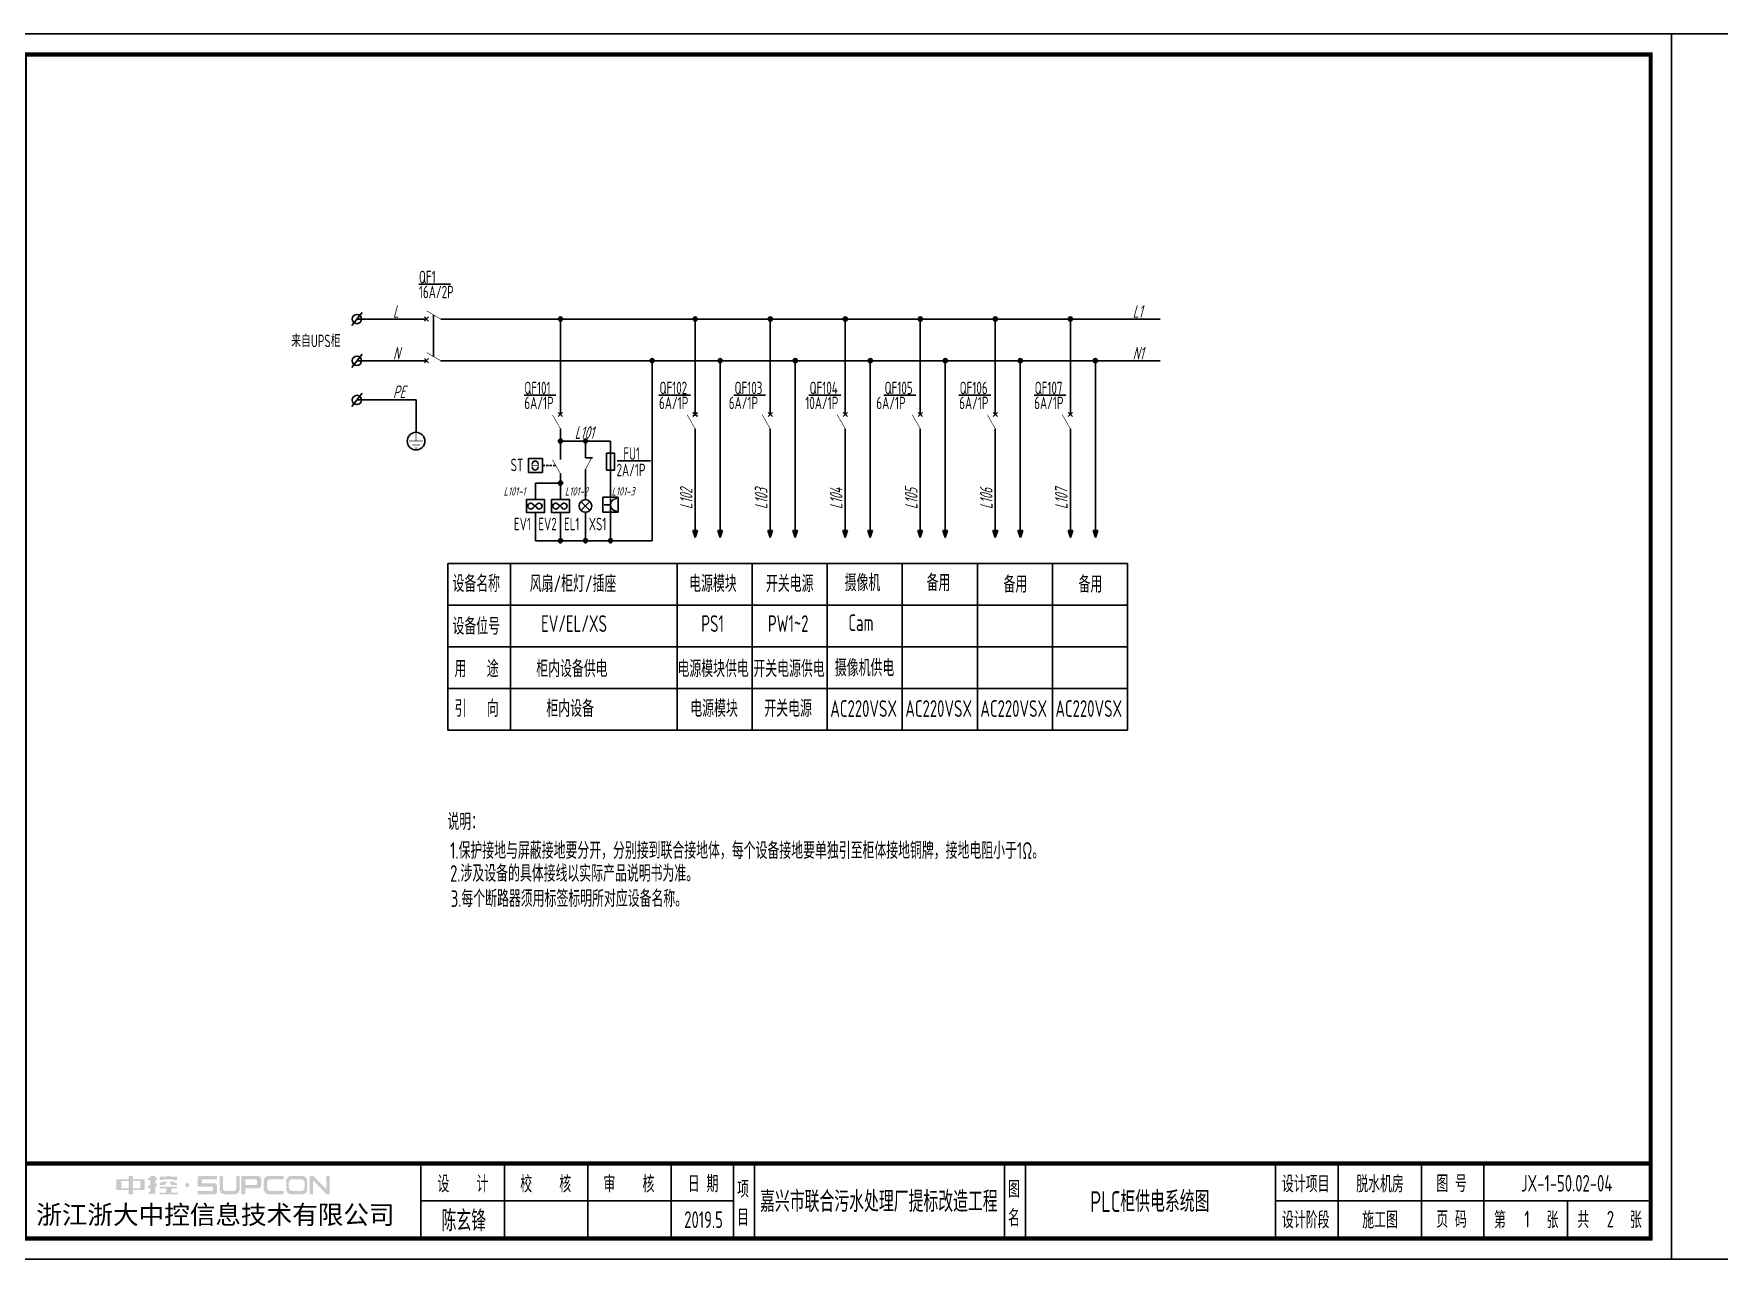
# Model space of a CAD drawing. Header units: millimetres. Extents: x 30557 to 235556, y -116603 to -73383.
# Drawn here: x 94522 to 98566, y -76323 to -73383 of the extents above; entities that cross this region are included whole.
import ezdxf
from ezdxf.enums import TextEntityAlignment as Align

# ---------------------------------------------------------------- set-up
doc = ezdxf.new("R2010")
doc.units = ezdxf.units.MM
for name, color, linetype in [('1', 3, 'Continuous'), ('ABDE_DENG', 4, 'Continuous'), ('AXIS', 4, 'Continuous'), ('HZ', 7, 'Continuous'), ('文字', 5, 'Continuous')]:
    doc.layers.add(name, color=color, linetype=linetype)
doc.layers.add('_Drawing', color=7, linetype='Continuous', lineweight=25)
doc.styles.add('supcon', font='sceie.shx', dxfattribs={"width": 0.75, "height": 40, "bigfont": 'sceic.shx'})
doc.styles.add('SYS', font='romans.shx', dxfattribs={"width": 0.7})
doc.styles.add('Title', font='', dxfattribs={"height": 45})
doc.styles.add('宋体', font='')
doc.styles.get('Title').set_extended_font_data('SimHei')
doc.styles.get('宋体').set_extended_font_data('SimSun')

# ---------------------------------------------------------------- blocks, each defined once
blk = doc.blocks.new('中控·SUPCON')
at = {"linetype": 'Continuous'}
h = blk.add_hatch(color=2, dxfattribs=at)
h.dxf.hatch_style = 1
h.paths.add_polyline_path([(34, 33), (20, 33), (20, 37), (15, 37), (15, 36), (15, 33), (0, 33), (0, 20), (13, 20), (15, 20), (15, 15), (20, 15), (20, 20), (22, 20), (34, 20)])
h.paths.add_polyline_path([(20, 30), (20, 31), (29, 31), (29, 22), (20, 22)], flags=16)
h.paths.add_polyline_path([(15, 30), (15, 22), (6, 22), (6, 31), (15, 31)], flags=16)
h.paths.add_polyline_path([(47, 32), (49, 32), (49, 35), (47, 35), (47, 37), (41, 37), (41, 35), (38, 35), (38, 32), (41, 32), (41, 25.8), (38, 25), (38, 22), (41, 22.8), (41, 18.3), (39, 17), (39, 15), (47, 16), (47, 24.5), (49, 25), (49, 28), (47, 27.5)])
h.paths.add_polyline_path([(61, 30), (55, 30), (52, 28), (52, 26), (58, 26)])
h.paths.add_polyline_path([(73, 28), (71, 28), (70, 30), (64, 30), (66, 26), (73, 26)])
h.paths.add_polyline_path([(73, 36), (64.6, 36), (64.6, 37), (60.4, 37), (60.4, 36), (52, 36), (52, 32), (56.8, 32), (56.8, 33.1), (68.2, 33.1), (68.2, 32), (73, 32)])
h.paths.add_polyline_path([(66, 22), (73, 22), (73, 24), (52, 24), (52, 22), (60, 22), (60, 17), (52, 17), (52, 15), (74, 15), (74, 17), (66, 17)])
h.paths.add_polyline_path([(82.7, 26.1, 1), (87.6, 26.1, 1)])
h.paths.add_polyline_path([(118, 28), (103.5, 28, -0.414214), (102.5, 29), (102.5, 32, -0.414214), (103.5, 33), (121, 33), (121, 37), (100.5, 37, 0.414214), (97.5, 34), (97.5, 27, 0.414214), (100.5, 24), (115, 24, -0.414214), (116, 23), (116, 20, -0.414214), (115, 19), (97.5, 19), (97.5, 15), (118, 15, 0.414214), (121, 18), (121, 25, 0.414214)])
h.paths.add_polyline_path([(128, 37), (124, 37), (124, 36), (124, 21, 0.414214), (130, 15), (142, 15, 0.414214), (148, 21), (148, 37), (144, 37), (144, 22, -0.414214), (141, 19), (131, 19, -0.414214), (128, 22)])
h.paths.add_polyline_path([(174, 26), (174, 33, 0.414214), (170, 37), (150, 37), (150, 36), (150, 15), (155, 15), (155, 22), (170, 22, 0.414214)])
h.paths.add_polyline_path([(167, 26), (155, 26), (155, 33), (167, 33, -0.414214), (169, 31), (169, 28, -0.414214)], flags=16)
h.paths.add_polyline_path([(201, 19), (185, 19, -0.414214), (181, 23), (181, 29, -0.414214), (185, 33), (201, 33), (201, 37), (183, 37, 0.414214), (177, 31), (177, 21, 0.414214), (183, 15), (201, 15)])
h.paths.add_polyline_path([(229, 21), (229, 31, 0.414214), (223, 37), (210, 37, 0.414214), (204, 31), (204, 21, 0.414214), (210, 15), (223, 15, 0.414214)])
h.paths.add_polyline_path([(207, 23), (207, 29, -0.414214), (211, 33), (222, 33, -0.414214), (226, 29), (226, 23, -0.414214), (222, 19), (211, 19, -0.414214)], flags=16)
h.paths.add_polyline_path([(236, 32.1), (252, 15), (256, 15), (256, 37), (252, 37), (252, 21), (236, 37), (232, 37), (232, 36), (232, 15), (236, 15)])
h = blk.add_hatch(color=2, dxfattribs=at)
h.dxf.hatch_style = 1
h.paths.add_polyline_path([(34, 33), (20, 33), (20, 37), (15, 37), (15, 36), (15, 33), (0, 33), (0, 20), (13, 20), (15, 20), (15, 15), (20, 15), (20, 20), (22, 20), (34, 20)])
h.paths.add_polyline_path([(20, 30), (20, 31), (29, 31), (29, 22), (20, 22)], flags=16)
h.paths.add_polyline_path([(15, 30), (15, 22), (6, 22), (6, 31), (15, 31)], flags=16)
h.paths.add_polyline_path([(47, 32), (49, 32), (49, 35), (47, 35), (47, 37), (41, 37), (41, 35), (38, 35), (38, 32), (41, 32), (41, 25.8), (38, 25), (38, 22), (41, 22.8), (41, 18.3), (39, 17), (39, 15), (47, 16), (47, 24.5), (49, 25), (49, 28), (47, 27.5)])
h.paths.add_polyline_path([(61, 30), (55, 30), (52, 28), (52, 26), (58, 26)])
h.paths.add_polyline_path([(73, 28), (71, 28), (70, 30), (64, 30), (66, 26), (73, 26)])
h.paths.add_polyline_path([(73, 36), (64.6, 36), (64.6, 37), (60.4, 37), (60.4, 36), (52, 36), (52, 32), (56.8, 32), (56.8, 33.1), (68.2, 33.1), (68.2, 32), (73, 32)])
h.paths.add_polyline_path([(66, 22), (73, 22), (73, 24), (52, 24), (52, 22), (60, 22), (60, 17), (52, 17), (52, 15), (74, 15), (74, 17), (66, 17)])
h.paths.add_polyline_path([(82.7, 26.1, 1), (87.6, 26.1, 1)])
h.paths.add_polyline_path([(118, 28), (103.5, 28, -0.414214), (102.5, 29), (102.5, 32, -0.414214), (103.5, 33), (121, 33), (121, 37), (100.5, 37, 0.414214), (97.5, 34), (97.5, 27, 0.414214), (100.5, 24), (115, 24, -0.414214), (116, 23), (116, 20, -0.414214), (115, 19), (97.5, 19), (97.5, 15), (118, 15, 0.414214), (121, 18), (121, 25, 0.414214)])
h.paths.add_polyline_path([(128, 37), (124, 37), (124, 36), (124, 21, 0.414214), (130, 15), (142, 15, 0.414214), (148, 21), (148, 37), (144, 37), (144, 22, -0.414214), (141, 19), (131, 19, -0.414214), (128, 22)])
h.paths.add_polyline_path([(174, 26), (174, 33, 0.414214), (170, 37), (150, 37), (150, 36), (150, 15), (155, 15), (155, 22), (170, 22, 0.414214)])
h.paths.add_polyline_path([(167, 26), (155, 26), (155, 33), (167, 33, -0.414214), (169, 31), (169, 28, -0.414214)], flags=16)
h.paths.add_polyline_path([(201, 19), (185, 19, -0.414214), (181, 23), (181, 29, -0.414214), (185, 33), (201, 33), (201, 37), (183, 37, 0.414214), (177, 31), (177, 21, 0.414214), (183, 15), (201, 15)])
h.paths.add_polyline_path([(229, 21), (229, 31, 0.414214), (223, 37), (210, 37, 0.414214), (204, 31), (204, 21, 0.414214), (210, 15), (223, 15, 0.414214)])
h.paths.add_polyline_path([(207, 23), (207, 29, -0.414214), (211, 33), (222, 33, -0.414214), (226, 29), (226, 23, -0.414214), (222, 19), (211, 19, -0.414214)], flags=16)
h.paths.add_polyline_path([(236, 32.1), (252, 15), (256, 15), (256, 37), (252, 37), (252, 21), (236, 37), (232, 37), (232, 36), (232, 15), (236, 15)])
h = blk.add_hatch(color=2, dxfattribs=at)
h.dxf.hatch_style = 1
h.paths.add_polyline_path([(34, 33), (20, 33), (20, 37), (15, 37), (15, 36), (15, 33), (0, 33), (0, 20), (13, 20), (15, 20), (15, 15), (20, 15), (20, 20), (22, 20), (34, 20)])
h.paths.add_polyline_path([(20, 30), (20, 31), (29, 31), (29, 22), (20, 22)], flags=16)
h.paths.add_polyline_path([(15, 30), (15, 22), (6, 22), (6, 31), (15, 31)], flags=16)
h.paths.add_polyline_path([(47, 32), (49, 32), (49, 35), (47, 35), (47, 37), (41, 37), (41, 35), (38, 35), (38, 32), (41, 32), (41, 25.8), (38, 25), (38, 22), (41, 22.8), (41, 18.3), (39, 17), (39, 15), (47, 16), (47, 24.5), (49, 25), (49, 28), (47, 27.5)])
h.paths.add_polyline_path([(61, 30), (55, 30), (52, 28), (52, 26), (58, 26)])
h.paths.add_polyline_path([(73, 28), (71, 28), (70, 30), (64, 30), (66, 26), (73, 26)])
h.paths.add_polyline_path([(73, 36), (64.6, 36), (64.6, 37), (60.4, 37), (60.4, 36), (52, 36), (52, 32), (56.8, 32), (56.8, 33.1), (68.2, 33.1), (68.2, 32), (73, 32)])
h.paths.add_polyline_path([(66, 22), (73, 22), (73, 24), (52, 24), (52, 22), (60, 22), (60, 17), (52, 17), (52, 15), (74, 15), (74, 17), (66, 17)])
h.paths.add_polyline_path([(82.7, 26.1, 1), (87.6, 26.1, 1)])
h.paths.add_polyline_path([(118, 28), (103.5, 28, -0.414214), (102.5, 29), (102.5, 32, -0.414214), (103.5, 33), (121, 33), (121, 37), (100.5, 37, 0.414214), (97.5, 34), (97.5, 27, 0.414214), (100.5, 24), (115, 24, -0.414214), (116, 23), (116, 20, -0.414214), (115, 19), (97.5, 19), (97.5, 15), (118, 15, 0.414214), (121, 18), (121, 25, 0.414214)])
h.paths.add_polyline_path([(128, 37), (124, 37), (124, 36), (124, 21, 0.414214), (130, 15), (142, 15, 0.414214), (148, 21), (148, 37), (144, 37), (144, 22, -0.414214), (141, 19), (131, 19, -0.414214), (128, 22)])
h.paths.add_polyline_path([(174, 26), (174, 33, 0.414214), (170, 37), (150, 37), (150, 36), (150, 15), (155, 15), (155, 22), (170, 22, 0.414214)])
h.paths.add_polyline_path([(167, 26), (155, 26), (155, 33), (167, 33, -0.414214), (169, 31), (169, 28, -0.414214)], flags=16)
h.paths.add_polyline_path([(201, 19), (185, 19, -0.414214), (181, 23), (181, 29, -0.414214), (185, 33), (201, 33), (201, 37), (183, 37, 0.414214), (177, 31), (177, 21, 0.414214), (183, 15), (201, 15)])
h.paths.add_polyline_path([(229, 21), (229, 31, 0.414214), (223, 37), (210, 37, 0.414214), (204, 31), (204, 21, 0.414214), (210, 15), (223, 15, 0.414214)])
h.paths.add_polyline_path([(207, 23), (207, 29, -0.414214), (211, 33), (222, 33, -0.414214), (226, 29), (226, 23, -0.414214), (222, 19), (211, 19, -0.414214)], flags=16)
h.paths.add_polyline_path([(236, 32.1), (252, 15), (256, 15), (256, 37), (252, 37), (252, 21), (236, 37), (232, 37), (232, 36), (232, 15), (236, 15)])
h = blk.add_hatch(color=2, dxfattribs=at)
h.dxf.hatch_style = 1
h.paths.add_polyline_path([(34, 33), (20, 33), (20, 37), (15, 37), (15, 36), (15, 33), (0, 33), (0, 20), (13, 20), (15, 20), (15, 15), (20, 15), (20, 20), (22, 20), (34, 20)])
h.paths.add_polyline_path([(20, 30), (20, 31), (29, 31), (29, 22), (20, 22)], flags=16)
h.paths.add_polyline_path([(15, 30), (15, 22), (6, 22), (6, 31), (15, 31)], flags=16)
h.paths.add_polyline_path([(47, 32), (49, 32), (49, 35), (47, 35), (47, 37), (41, 37), (41, 35), (38, 35), (38, 32), (41, 32), (41, 25.8), (38, 25), (38, 22), (41, 22.8), (41, 18.3), (39, 17), (39, 15), (47, 16), (47, 24.5), (49, 25), (49, 28), (47, 27.5)])
h.paths.add_polyline_path([(61, 30), (55, 30), (52, 28), (52, 26), (58, 26)])
h.paths.add_polyline_path([(73, 28), (71, 28), (70, 30), (64, 30), (66, 26), (73, 26)])
h.paths.add_polyline_path([(73, 36), (64.6, 36), (64.6, 37), (60.4, 37), (60.4, 36), (52, 36), (52, 32), (56.8, 32), (56.8, 33.1), (68.2, 33.1), (68.2, 32), (73, 32)])
h.paths.add_polyline_path([(66, 22), (73, 22), (73, 24), (52, 24), (52, 22), (60, 22), (60, 17), (52, 17), (52, 15), (74, 15), (74, 17), (66, 17)])
h.paths.add_polyline_path([(82.7, 26.1, 1), (87.6, 26.1, 1)])
h.paths.add_polyline_path([(118, 28), (103.5, 28, -0.414214), (102.5, 29), (102.5, 32, -0.414214), (103.5, 33), (121, 33), (121, 37), (100.5, 37, 0.414214), (97.5, 34), (97.5, 27, 0.414214), (100.5, 24), (115, 24, -0.414214), (116, 23), (116, 20, -0.414214), (115, 19), (97.5, 19), (97.5, 15), (118, 15, 0.414214), (121, 18), (121, 25, 0.414214)])
h.paths.add_polyline_path([(128, 37), (124, 37), (124, 36), (124, 21, 0.414214), (130, 15), (142, 15, 0.414214), (148, 21), (148, 37), (144, 37), (144, 22, -0.414214), (141, 19), (131, 19, -0.414214), (128, 22)])
h.paths.add_polyline_path([(174, 26), (174, 33, 0.414214), (170, 37), (150, 37), (150, 36), (150, 15), (155, 15), (155, 22), (170, 22, 0.414214)])
h.paths.add_polyline_path([(167, 26), (155, 26), (155, 33), (167, 33, -0.414214), (169, 31), (169, 28, -0.414214)], flags=16)
h.paths.add_polyline_path([(201, 19), (185, 19, -0.414214), (181, 23), (181, 29, -0.414214), (185, 33), (201, 33), (201, 37), (183, 37, 0.414214), (177, 31), (177, 21, 0.414214), (183, 15), (201, 15)])
h.paths.add_polyline_path([(229, 21), (229, 31, 0.414214), (223, 37), (210, 37, 0.414214), (204, 31), (204, 21, 0.414214), (210, 15), (223, 15, 0.414214)])
h.paths.add_polyline_path([(207, 23), (207, 29, -0.414214), (211, 33), (222, 33, -0.414214), (226, 29), (226, 23, -0.414214), (222, 19), (211, 19, -0.414214)], flags=16)
h.paths.add_polyline_path([(236, 32.1), (252, 15), (256, 15), (256, 37), (252, 37), (252, 21), (236, 37), (232, 37), (232, 36), (232, 15), (236, 15)])
h = blk.add_hatch(color=2, dxfattribs=at)
h.dxf.hatch_style = 1
h.paths.add_polyline_path([(34, 33), (20, 33), (20, 37), (15, 37), (15, 36), (15, 33), (0, 33), (0, 20), (13, 20), (15, 20), (15, 15), (20, 15), (20, 20), (22, 20), (34, 20)])
h.paths.add_polyline_path([(20, 30), (20, 31), (29, 31), (29, 22), (20, 22)], flags=16)
h.paths.add_polyline_path([(15, 30), (15, 22), (6, 22), (6, 31), (15, 31)], flags=16)
h.paths.add_polyline_path([(47, 32), (49, 32), (49, 35), (47, 35), (47, 37), (41, 37), (41, 35), (38, 35), (38, 32), (41, 32), (41, 25.8), (38, 25), (38, 22), (41, 22.8), (41, 18.3), (39, 17), (39, 15), (47, 16), (47, 24.5), (49, 25), (49, 28), (47, 27.5)])
h.paths.add_polyline_path([(61, 30), (55, 30), (52, 28), (52, 26), (58, 26)])
h.paths.add_polyline_path([(73, 28), (71, 28), (70, 30), (64, 30), (66, 26), (73, 26)])
h.paths.add_polyline_path([(73, 36), (64.6, 36), (64.6, 37), (60.4, 37), (60.4, 36), (52, 36), (52, 32), (56.8, 32), (56.8, 33.1), (68.2, 33.1), (68.2, 32), (73, 32)])
h.paths.add_polyline_path([(66, 22), (73, 22), (73, 24), (52, 24), (52, 22), (60, 22), (60, 17), (52, 17), (52, 15), (74, 15), (74, 17), (66, 17)])
h.paths.add_polyline_path([(82.7, 26.1, 1), (87.6, 26.1, 1)])
h.paths.add_polyline_path([(118, 28), (103.5, 28, -0.414214), (102.5, 29), (102.5, 32, -0.414214), (103.5, 33), (121, 33), (121, 37), (100.5, 37, 0.414214), (97.5, 34), (97.5, 27, 0.414214), (100.5, 24), (115, 24, -0.414214), (116, 23), (116, 20, -0.414214), (115, 19), (97.5, 19), (97.5, 15), (118, 15, 0.414214), (121, 18), (121, 25, 0.414214)])
h.paths.add_polyline_path([(128, 37), (124, 37), (124, 36), (124, 21, 0.414214), (130, 15), (142, 15, 0.414214), (148, 21), (148, 37), (144, 37), (144, 22, -0.414214), (141, 19), (131, 19, -0.414214), (128, 22)])
h.paths.add_polyline_path([(174, 26), (174, 33, 0.414214), (170, 37), (150, 37), (150, 36), (150, 15), (155, 15), (155, 22), (170, 22, 0.414214)])
h.paths.add_polyline_path([(167, 26), (155, 26), (155, 33), (167, 33, -0.414214), (169, 31), (169, 28, -0.414214)], flags=16)
h.paths.add_polyline_path([(201, 19), (185, 19, -0.414214), (181, 23), (181, 29, -0.414214), (185, 33), (201, 33), (201, 37), (183, 37, 0.414214), (177, 31), (177, 21, 0.414214), (183, 15), (201, 15)])
h.paths.add_polyline_path([(229, 21), (229, 31, 0.414214), (223, 37), (210, 37, 0.414214), (204, 31), (204, 21, 0.414214), (210, 15), (223, 15, 0.414214)])
h.paths.add_polyline_path([(207, 23), (207, 29, -0.414214), (211, 33), (222, 33, -0.414214), (226, 29), (226, 23, -0.414214), (222, 19), (211, 19, -0.414214)], flags=16)
h.paths.add_polyline_path([(236, 32.1), (252, 15), (256, 15), (256, 37), (252, 37), (252, 21), (236, 37), (232, 37), (232, 36), (232, 15), (236, 15)])
h = blk.add_hatch(color=2, dxfattribs=at)
h.dxf.hatch_style = 1
h.paths.add_polyline_path([(34, 33), (20, 33), (20, 37), (15, 37), (15, 36), (15, 33), (0, 33), (0, 20), (13, 20), (15, 20), (15, 15), (20, 15), (20, 20), (22, 20), (34, 20)])
h.paths.add_polyline_path([(20, 30), (20, 31), (29, 31), (29, 22), (20, 22)], flags=16)
h.paths.add_polyline_path([(15, 30), (15, 22), (6, 22), (6, 31), (15, 31)], flags=16)
h.paths.add_polyline_path([(47, 32), (49, 32), (49, 35), (47, 35), (47, 37), (41, 37), (41, 35), (38, 35), (38, 32), (41, 32), (41, 25.8), (38, 25), (38, 22), (41, 22.8), (41, 18.3), (39, 17), (39, 15), (47, 16), (47, 24.5), (49, 25), (49, 28), (47, 27.5)])
h.paths.add_polyline_path([(61, 30), (55, 30), (52, 28), (52, 26), (58, 26)])
h.paths.add_polyline_path([(73, 28), (71, 28), (70, 30), (64, 30), (66, 26), (73, 26)])
h.paths.add_polyline_path([(73, 36), (64.6, 36), (64.6, 37), (60.4, 37), (60.4, 36), (52, 36), (52, 32), (56.8, 32), (56.8, 33.1), (68.2, 33.1), (68.2, 32), (73, 32)])
h.paths.add_polyline_path([(66, 22), (73, 22), (73, 24), (52, 24), (52, 22), (60, 22), (60, 17), (52, 17), (52, 15), (74, 15), (74, 17), (66, 17)])
h.paths.add_polyline_path([(82.7, 26.1, 1), (87.6, 26.1, 1)])
h.paths.add_polyline_path([(118, 28), (103.5, 28, -0.414214), (102.5, 29), (102.5, 32, -0.414214), (103.5, 33), (121, 33), (121, 37), (100.5, 37, 0.414214), (97.5, 34), (97.5, 27, 0.414214), (100.5, 24), (115, 24, -0.414214), (116, 23), (116, 20, -0.414214), (115, 19), (97.5, 19), (97.5, 15), (118, 15, 0.414214), (121, 18), (121, 25, 0.414214)])
h.paths.add_polyline_path([(128, 37), (124, 37), (124, 36), (124, 21, 0.414214), (130, 15), (142, 15, 0.414214), (148, 21), (148, 37), (144, 37), (144, 22, -0.414214), (141, 19), (131, 19, -0.414214), (128, 22)])
h.paths.add_polyline_path([(174, 26), (174, 33, 0.414214), (170, 37), (150, 37), (150, 36), (150, 15), (155, 15), (155, 22), (170, 22, 0.414214)])
h.paths.add_polyline_path([(167, 26), (155, 26), (155, 33), (167, 33, -0.414214), (169, 31), (169, 28, -0.414214)], flags=16)
h.paths.add_polyline_path([(201, 19), (185, 19, -0.414214), (181, 23), (181, 29, -0.414214), (185, 33), (201, 33), (201, 37), (183, 37, 0.414214), (177, 31), (177, 21, 0.414214), (183, 15), (201, 15)])
h.paths.add_polyline_path([(229, 21), (229, 31, 0.414214), (223, 37), (210, 37, 0.414214), (204, 31), (204, 21, 0.414214), (210, 15), (223, 15, 0.414214)])
h.paths.add_polyline_path([(207, 23), (207, 29, -0.414214), (211, 33), (222, 33, -0.414214), (226, 29), (226, 23, -0.414214), (222, 19), (211, 19, -0.414214)], flags=16)
h.paths.add_polyline_path([(236, 32.1), (252, 15), (256, 15), (256, 37), (252, 37), (252, 21), (236, 37), (232, 37), (232, 36), (232, 15), (236, 15)])
blk = doc.blocks.new('supcon图框')
at = {"linetype": 'Continuous'}
for p, q in [((6145.7, 4361.7), (1987.7, 4361.7)), ((1987.7, 4361.7), (1987.7, 1421.7)), ((6145.7, 1421.7), (6145.7, 4361.7)), ((1987.7, 1421.7), (6145.7, 1421.7))]:
    blk.add_line(p, q, dxfattribs=at)
for p, q in [((3145.7, 1651.7), (3145.7, 1471.7)), ((3345.7, 1651.7), (3345.7, 1471.7)), ((3545.7, 1651.7), (3545.7, 1471.7)), ((3745.7, 1651.7), (3745.7, 1471.7)), ((3895.7, 1651.7), (3895.7, 1471.7)), ((3945.7, 1651.7), (3945.7, 1471.7)), ((4545.7, 1651.7), (4545.7, 1471.7)), ((4595.7, 1651.7), (4595.7, 1471.7)), ((5195.7, 1651.7), (5195.7, 1471.7)), ((5345.7, 1651.7), (5345.7, 1471.7)), ((5545.7, 1651.7), (5545.7, 1471.7)), ((5695.7, 1651.7), (5695.7, 1471.7)), ((3145.7, 1561.7), (3895.7, 1561.7)), ((5195.7, 1561.7), (6095.7, 1561.7)), ((5895.7, 1561.7), (5895.7, 1471.7))]:
    blk.add_line(p, q)
at = {"linetype": 'Continuous', "const_width": 10}
blk.add_lwpolyline([(2195.7, 4311.7), (6095.7, 4311.7), (6095.7, 1471.7), (2195.7, 1471.7)], close=True, dxfattribs=at)
blk.add_lwpolyline([(2195.7, 1651.7), (6095.7, 1651.7)], dxfattribs=at)
at = {"linetype": 'Continuous', "xscale": 2, "yscale": 2, "zscale": 2}
blk.add_blockref('中控·SUPCON', (2414.6, 1547.7), dxfattribs=at)
at = {"style": 'supcon', "width": 0.75}
for s, p in [('设    计', (3246.2, 1604.2)), ('校    核', (3444.8, 1604.2)), ('审    核', (3644.5, 1604.2)), ('日 期', (3822.5, 1604.2)), ('设计项目', (5268, 1604.2)), ('图 号', (5618, 1604.2)), ('项', (3918.2, 1590.7)), ('图', (4568.2, 1590.7)), ('目', (3918.2, 1522.9)), ('名', (4568.2, 1522.9)), ('设计阶段', (5268, 1518.1)), ('施工图', (5446.5, 1518.1)), ('页 码', (5618, 1518.1)), ('第      张', (5797, 1518.1)), ('共      张', (5997, 1518.1))]:
    blk.add_text(s, height=40, dxfattribs=at).set_placement(p, align=Align.MIDDLE)
at = {"style": 'Title'}
blk.add_text('浙江浙大中控信息技术有限公司', height=45, dxfattribs=at).set_placement((2222.8, 1506.2))
blk = doc.blocks.new('S_301')
at = {"color": 0, "const_width": 0.3}
blk.add_lwpolyline([(0, -7.5), (-4.3, -0.06)], dxfattribs=at)
at = {"color": 0}
for points in [[(0, 0), (0, 5.72)], [(0, -7.5), (0, -10)]]:
    blk.add_lwpolyline(points, dxfattribs=at)
at = {"layer": 'HZ', "color": 7, "linetype": 'Continuous', "style": 'SYS', "width": 0.7, "flags": 1}
for tag in ['XYVALUE', 'VALUE']:
    blk.add_attdef(tag, text='', height=0.02, dxfattribs=at).set_placement((-0.55, 8.72), align=Align.MIDDLE)
blk = doc.blocks.new('1P断路器')
at = {"layer": '1', "color": 4}
for p, q in [((10913.1, 36538.9), (10903.8, 36530.3)), ((10913.1, 36530.3), (10903.8, 36538.9))]:
    blk.add_line(p, q, dxfattribs=at)
at = {"layer": 'ABDE_DENG', "linetype": 'Continuous', "xscale": 4, "yscale": 4, "zscale": 4}
blk.add_blockref('S_301', (10908.5, 36534.6), dxfattribs=at)
blk = doc.blocks.new('XX')
at = {"layer": 'ABDE_DENG', "linetype": 'Continuous'}
for p, q in [((-4.5, 0), (-5.5, 0)), ((-3, 0), (-4, 0)), ((-1.5, 0), (-2.5, 0)), ((0, 0), (-1, 0))]:
    blk.add_line(p, q, dxfattribs=at)
blk = doc.blocks.new('温控开关')
at = {"color": 4, "lineweight": -3}
for p, q in [((10981.5, 36493.3), (10981.5, 36523.3)), ((10981.5, 36523.3), (11011.5, 36523.3)), ((11011.5, 36523.3), (11011.5, 36508.3)), ((11011.5, 36493.3), (10981.5, 36493.3)), ((11011.5, 36508.3), (11011.5, 36493.3))]:
    blk.add_line(p, q, dxfattribs=at)
for centre, start, end in [((10995.9, 36511.4), 1.6021, 178.3979), ((10995.9, 36505.2), 181.6021, 358.3979)]:
    blk.add_arc(centre, 6.46, start, end, dxfattribs=at)
at = {"layer": 'ABDE_DENG', "linetype": 'Continuous'}
for name, p, xscale, yscale, zscale in [('S_301', (11049.8, 36521.1), 4, 4, 4), ('XX', (11039, 36508.3), 5, 5, 5)]:
    blk.add_blockref(name, p, dxfattribs=dict(at, xscale=xscale, yscale=yscale, zscale=zscale))
at = {"layer": '1', "color": 4, "style": '宋体', "width": 0.75}
blk.add_text('I', height=15, rotation=90.2156, dxfattribs=at).set_placement((11003.4, 36504.3))
blk = doc.blocks.new('风扇')
at = {"layer": 'AXIS', "color": 0, "linetype": 'ByBlock'}
blk.add_lwpolyline([(10385.5, 36501.6), (10434.1, 36501.6), (10434.1, 36467.7), (10385.5, 36467.7)], close=True, dxfattribs=at)
for centre, radius, start, end in [((10397.1, 36484.3), 7.7, 64.0101, 295.9899), ((10334.7, 36401.1), 111.5, 43.1584, 53.9119), ((10498.1, 36382.6), 136.1, 127.0612, 135.8685), ((10419.5, 36484.3), 7.7, 244.0101, 115.9899)]:
    blk.add_arc(centre, radius, start, end, dxfattribs=at)
blk = doc.blocks.new('S_302')
at = {"color": 0, "linetype": 'Continuous'}
for p, q in [((0, 3.75), (0, 0)), ((0, 0), (2.98, 0))]:
    blk.add_line(p, q, dxfattribs=at)
at = {"color": 0, "linetype": 'Continuous', "const_width": 0.3}
blk.add_lwpolyline([(0, -5), (2.78, 0.46)], dxfattribs=at)
at = {"color": 0, "linetype": 'Continuous'}
blk.add_lwpolyline([(0, -5), (0, -8.75)], dxfattribs=at)
at = {"color": 0, "linetype": 'Continuous', "style": 'SYS', "width": 0.7, "flags": 1}
for tag in ['XYVALUE', 'VALUE']:
    blk.add_attdef(tag, text='', height=0.02, dxfattribs=at).set_placement((2.5, 6.75), align=Align.MIDDLE)
blk = doc.blocks.new('常闭开关')
at = {"layer": 'ABDE_DENG', "linetype": 'Continuous', "xscale": 5, "yscale": 5, "zscale": 5}
blk.add_blockref('S_302', (10573.1, 36568.2), dxfattribs=at)
blk = doc.blocks.new('带接地插孔的单相插座')
at = {"lineweight": -3}
for p, q in [((20810.7, 19719.9), (20774.7, 19719.9)), ((20774.7, 19719.9), (20774.7, 19683.9)), ((20810.7, 19683.9), (20810.7, 19719.9)), ((20774.7, 19683.9), (20810.7, 19683.9)), ((20810.7, 19683.9), (20774.7, 19683.9))]:
    blk.add_line(p, q, dxfattribs=at)
at = {"layer": '文字', "color": 0, "linetype": 'Continuous'}
for p, q in [((20792.7, 19701.9), (20777.6, 19701.9)), ((20792.7, 19716.9), (20792.7, 19686.8))]:
    blk.add_line(p, q, dxfattribs=at)
blk.add_arc((20807.7, 19701.9), 15, 90, 270, dxfattribs=at)

msp = doc.modelspace()

# ---------------------------------------------------------------- hatches: boundary and pattern name
h = msp.add_hatch(color=256)
h.dxf.hatch_style = 1
h.paths.add_polyline_path([(95791.1, -74067.4, 1), (95781.1, -74067.4, 1)])
h = msp.add_hatch(color=256)
h.dxf.hatch_style = 1
h.paths.add_polyline_path([(96114.2, -74067.4, 1), (96104.2, -74067.4, 1)])
h = msp.add_hatch(color=256)
h.dxf.hatch_style = 1
h.paths.add_polyline_path([(96294.2, -74067.4, 1), (96284.2, -74067.4, 1)])
h = msp.add_hatch(color=256)
h.dxf.hatch_style = 1
h.paths.add_polyline_path([(96474.2, -74067.4, 1), (96464.2, -74067.4, 1)])
h = msp.add_hatch(color=256)
h.dxf.hatch_style = 1
h.paths.add_polyline_path([(96654.2, -74067.4, 1), (96644.2, -74067.4, 1)])
h = msp.add_hatch(color=256)
h.dxf.hatch_style = 1
h.paths.add_polyline_path([(96834.2, -74067.4, 1), (96824.2, -74067.4, 1)])
h = msp.add_hatch(color=256)
h.dxf.hatch_style = 1
h.paths.add_polyline_path([(97014.2, -74067.4, 1), (97004.2, -74067.4, 1)])
h = msp.add_hatch(color=256)
h.dxf.hatch_style = 1
h.paths.add_polyline_path([(96011.1, -74167.4, 1), (96001.1, -74167.4, 1)])
h = msp.add_hatch(color=256)
h.dxf.hatch_style = 1
h.paths.add_polyline_path([(96174.2, -74167.4, 1), (96164.2, -74167.4, 1)])
h = msp.add_hatch(color=256)
h.dxf.hatch_style = 1
h.paths.add_polyline_path([(96354.2, -74167.4, 1), (96344.2, -74167.4, 1)])
h = msp.add_hatch(color=256)
h.dxf.hatch_style = 1
h.paths.add_polyline_path([(96534.2, -74167.4, 1), (96524.2, -74167.4, 1)])
h = msp.add_hatch(color=256)
h.dxf.hatch_style = 1
h.paths.add_polyline_path([(96714.2, -74167.4, 1), (96704.2, -74167.4, 1)])
h = msp.add_hatch(color=256)
h.dxf.hatch_style = 1
h.paths.add_polyline_path([(96894.2, -74167.4, 1), (96884.2, -74167.4, 1)])
h = msp.add_hatch(color=256)
h.dxf.hatch_style = 1
h.paths.add_polyline_path([(97074.2, -74167.4, 1), (97064.2, -74167.4, 1)])
h = msp.add_hatch(color=256)
h.dxf.hatch_style = 1
h.paths.add_polyline_path([(95791.1, -74360.3, 1), (95781.1, -74360.3, 1)])
h = msp.add_hatch(color=256)
h.dxf.hatch_style = 1
h.paths.add_polyline_path([(95851.1, -74360.3, 1), (95841.1, -74360.3, 1)])
h = msp.add_hatch(color=256)
h.dxf.hatch_style = 1
h.paths.add_polyline_path([(95791.1, -74461, 1), (95781.1, -74461, 1)])
h = msp.add_hatch(color=256)
h.dxf.hatch_style = 1
h.paths.add_polyline_path([(95791.1, -74599.3, 1), (95781.1, -74599.3, 1)])
h = msp.add_hatch(color=256)
h.dxf.hatch_style = 1
h.paths.add_polyline_path([(95851.1, -74599.3, 1), (95841.1, -74599.3, 1)])
h = msp.add_hatch(color=256)
h.dxf.hatch_style = 1
h.paths.add_polyline_path([(95911.1, -74599.3, 1), (95901.1, -74599.3, 1)])
at = {"layer": '1'}
for color, points in [(1, [(96109.2, -74574.4), (96103.6, -74574.4), (96109.2, -74591.2), (96114.9, -74574.4)]), (150, [(96174.9, -74574.4), (96169.3, -74574.4), (96163.6, -74574.4), (96169.3, -74591.3)]), (1, [(96289.2, -74574.4), (96283.6, -74574.4), (96289.2, -74591.2), (96294.9, -74574.4)]), (150, [(96354.9, -74574.4), (96349.3, -74574.4), (96343.6, -74574.4), (96349.3, -74591.3)]), (1, [(96469.2, -74574.4), (96463.6, -74574.4), (96469.2, -74591.2), (96474.9, -74574.4)]), (150, [(96534.9, -74574.4), (96529.3, -74574.4), (96523.6, -74574.4), (96529.3, -74591.3)]), (1, [(96649.2, -74574.4), (96643.6, -74574.4), (96649.2, -74591.2), (96654.9, -74574.4)]), (150, [(96714.9, -74574.4), (96709.3, -74574.4), (96703.6, -74574.4), (96709.3, -74591.3)]), (1, [(96829.2, -74574.4), (96823.6, -74574.4), (96829.2, -74591.2), (96834.9, -74574.4)]), (150, [(96894.9, -74574.4), (96889.3, -74574.4), (96883.6, -74574.4), (96889.3, -74591.3)]), (1, [(97009.2, -74574.4), (97003.6, -74574.4), (97009.2, -74591.2), (97014.9, -74574.4)]), (150, [(97074.9, -74574.4), (97069.3, -74574.4), (97063.6, -74574.4), (97069.3, -74591.3)])]:
    msp.add_hatch(color=color, dxfattribs=at).paths.add_polyline_path(points)

# ---------------------------------------------------------------- linework, layer by layer
at = {"linetype": 'Continuous'}
for p, q in [((95446.1, -73983.9), (95522.3, -73983.9)), ((95699, -74250.1), (95775.2, -74250.1)), ((96022.1, -74250.1), (96098.3, -74250.1)), ((96202.1, -74250.1), (96278.3, -74250.1)), ((96382.1, -74250.1), (96458.3, -74250.1)), ((96562.1, -74250.1), (96638.3, -74250.1)), ((96742.1, -74250.1), (96818.3, -74250.1)), ((96922.1, -74250.1), (96998.3, -74250.1)), ((95916, -74389.3), (95896.3, -74389.3)), ((95896.3, -74389.3), (95896.3, -74430.1)), ((95916, -74430.1), (95916, -74389.3)), ((95896.3, -74430.1), (95916, -74430.1)), ((96246.1, -74653.9), (96246.1, -75053.9)), ((96786.1, -74653.9), (96786.1, -75053.9)), ((96966.1, -74653.9), (96966.1, -75053.9)), ((97146.1, -74653.9), (97146.1, -75053.9))]:
    msp.add_line(p, q, dxfattribs=at)
at = {"color": 1}
for p, q in [((95297.7, -74067.4), (95466.6, -74067.4)), ((95500.3, -74067.4), (97224.3, -74067.4))]:
    msp.add_line(p, q, dxfattribs=at)
at = {"color": 4}
msp.add_line((95481.8, -74057.7), (95481.8, -74157.7), dxfattribs=at)
at = {"color": 150}
for p, q in [((95297.9, -74167.4), (95466.6, -74167.4)), ((95500.3, -74167.4), (97224.3, -74167.4)), ((96006.1, -74599.3), (96006.1, -74167.4))]:
    msp.add_line(p, q, dxfattribs=at)
at = {"color": 1, "lineweight": -3}
for p, q in [((95786.1, -74360.3), (95906.1, -74360.3)), ((95846.1, -74360.3), (95846.1, -74379.3)), ((95906.1, -74360.3), (95906.1, -74495.2))]:
    msp.add_line(p, q, dxfattribs=at)
msp.add_line((96001.9, -74407.3), (95921.9, -74407.3))
at = {"color": 150, "lineweight": -3}
msp.add_line((95906.1, -74531.2), (95906.1, -74599.3), dxfattribs=at)
at = {"lineweight": -3}
for p, q in [((95516.1, -74653.9), (97146.1, -74653.9)), ((95516.1, -74653.9), (95516.1, -75053.9)), ((95666.1, -74653.9), (95666.1, -75053.9)), ((96066.1, -74653.9), (96066.1, -75053.9)), ((96246.1, -74653.9), (96246.1, -75053.9)), ((96426.1, -74653.9), (96426.1, -75053.9)), ((96606.1, -74653.9), (96606.1, -75053.9)), ((96786.1, -74653.9), (96786.1, -75053.9)), ((96966.1, -74653.9), (96966.1, -75053.9)), ((96966.1, -74653.9), (96966.1, -75053.9)), ((97146.1, -74653.9), (97146.1, -75053.9)), ((95516.1, -74753.9), (97146.1, -74753.9)), ((95516.1, -74853.9), (97146.1, -74853.9)), ((95516.1, -74953.9), (97146.1, -74953.9)), ((95516.1, -75053.9), (97146.1, -75053.9))]:
    msp.add_line(p, q, dxfattribs=at)
at = {"color": 4}
for points in [[(95465.1, -74067.4), (95453.8, -74067.4)], [(95498.8, -74067.4), (95524.6, -74067.4)], [(95465.1, -74167.4), (95453.8, -74167.4)], [(95498.8, -74167.4), (95524.6, -74167.4)]]:
    msp.add_lwpolyline(points, dxfattribs=at)
at = {"color": 4, "const_width": 1.35}
for points in [[(95498.8, -74067.4), (95465.3, -74048)], [(95498.8, -74167.4), (95465.3, -74148)]]:
    msp.add_lwpolyline(points, dxfattribs=at)
for centre in [(95786.1, -74067.4), (96109.2, -74067.4), (96289.2, -74067.4), (96469.2, -74067.4), (96649.2, -74067.4), (96829.2, -74067.4), (97009.2, -74067.4), (96006.1, -74167.4), (96169.2, -74167.4), (96349.2, -74167.4), (96529.2, -74167.4), (96709.2, -74167.4), (96889.2, -74167.4), (97069.2, -74167.4), (95786.1, -74360.3), (95846.1, -74360.3), (95786.1, -74461), (95786.1, -74599.3), (95846.1, -74599.3), (95906.1, -74599.3)]:
    msp.add_circle(centre, 5)
at = {"layer": '1', "color": 7}
for p, q in [((95285.3, -74083.3), (95310.2, -74051.4)), ((95285.3, -74183.3), (95310.2, -74151.4)), ((95285.2, -74277.5), (95310.2, -74245.6))]:
    msp.add_line(p, q, dxfattribs=at)
at = {"layer": '1', "color": 4}
for p, q in [((95469.9, -74072.6), (95460.3, -74062.1)), ((95460.3, -74072.6), (95469.9, -74062.1)), ((95469.9, -74172.6), (95460.3, -74162.1)), ((95460.3, -74172.6), (95469.9, -74162.1))]:
    msp.add_line(p, q, dxfattribs=at)
at = {"layer": '1', "color": 1, "linetype": 'Continuous'}
for p, q in [((95786.1, -74067.4), (95786.1, -74271)), ((96109.2, -74067.4), (96109.2, -74271)), ((96289.2, -74067.4), (96289.2, -74271)), ((96469.2, -74067.4), (96469.2, -74271)), ((96649.2, -74067.4), (96649.2, -74271)), ((96829.2, -74067.4), (96829.2, -74271)), ((97009.2, -74067.4), (97009.2, -74271)), ((95786.1, -74341.8), (95786.1, -74378.8)), ((96109.2, -74341.8), (96109.2, -74574.4)), ((96289.2, -74341.8), (96289.2, -74574.4)), ((96469.2, -74341.8), (96469.2, -74574.4)), ((96649.2, -74341.8), (96649.2, -74574.4)), ((96829.2, -74341.8), (96829.2, -74574.4)), ((97009.2, -74341.8), (97009.2, -74574.4)), ((95786.1, -74449.6), (95786.1, -74500.7)), ((96103.6, -74574.4), (96109.2, -74591.2)), ((96109.2, -74574.4), (96103.6, -74574.4)), ((96109.2, -74574.4), (96114.9, -74574.4)), ((96114.9, -74574.4), (96109.2, -74591.2)), ((96283.6, -74574.4), (96289.2, -74591.2)), ((96289.2, -74574.4), (96283.6, -74574.4)), ((96289.2, -74574.4), (96294.9, -74574.4)), ((96294.9, -74574.4), (96289.2, -74591.2)), ((96463.6, -74574.4), (96469.2, -74591.2)), ((96469.2, -74574.4), (96463.6, -74574.4)), ((96469.2, -74574.4), (96474.9, -74574.4)), ((96474.9, -74574.4), (96469.2, -74591.2)), ((96643.6, -74574.4), (96649.2, -74591.2)), ((96649.2, -74574.4), (96643.6, -74574.4)), ((96649.2, -74574.4), (96654.9, -74574.4)), ((96654.9, -74574.4), (96649.2, -74591.2)), ((96823.6, -74574.4), (96829.2, -74591.2)), ((96829.2, -74574.4), (96823.6, -74574.4)), ((96829.2, -74574.4), (96834.9, -74574.4)), ((96834.9, -74574.4), (96829.2, -74591.2)), ((97003.6, -74574.4), (97009.2, -74591.2)), ((97009.2, -74574.4), (97003.6, -74574.4)), ((97009.2, -74574.4), (97014.9, -74574.4)), ((97014.9, -74574.4), (97009.2, -74591.2))]:
    msp.add_line(p, q, dxfattribs=at)
at = {"layer": '1', "color": 150}
for p, q in [((96169.2, -74167.4), (96169.2, -74574.4)), ((96349.2, -74167.4), (96349.2, -74574.4)), ((96529.2, -74167.4), (96529.2, -74574.4)), ((96709.2, -74167.4), (96709.2, -74574.4)), ((96889.2, -74167.4), (96889.2, -74574.4)), ((97069.2, -74167.4), (97069.2, -74574.4)), ((96169.3, -74574.3), (96163.6, -74574.3)), ((96163.6, -74574.3), (96169.3, -74591.2)), ((96163.6, -74574.4), (96169.3, -74591.3)), ((96174.9, -74574.3), (96169.3, -74591.2)), ((96169.3, -74574.3), (96174.9, -74574.3)), ((96174.9, -74574.4), (96169.3, -74591.3)), ((96349.3, -74574.3), (96343.6, -74574.3)), ((96343.6, -74574.3), (96349.3, -74591.2)), ((96343.6, -74574.4), (96349.3, -74591.3)), ((96354.9, -74574.3), (96349.3, -74591.2)), ((96349.3, -74574.3), (96354.9, -74574.3)), ((96354.9, -74574.4), (96349.3, -74591.3)), ((96529.3, -74574.3), (96523.6, -74574.3)), ((96523.6, -74574.3), (96529.3, -74591.2)), ((96523.6, -74574.4), (96529.3, -74591.3)), ((96534.9, -74574.3), (96529.3, -74591.2)), ((96529.3, -74574.3), (96534.9, -74574.3)), ((96534.9, -74574.4), (96529.3, -74591.3)), ((96709.3, -74574.3), (96703.6, -74574.3)), ((96703.6, -74574.3), (96709.3, -74591.2)), ((96703.6, -74574.4), (96709.3, -74591.3)), ((96714.9, -74574.3), (96709.3, -74591.2)), ((96709.3, -74574.3), (96714.9, -74574.3)), ((96714.9, -74574.4), (96709.3, -74591.3)), ((96889.3, -74574.3), (96883.6, -74574.3)), ((96883.6, -74574.3), (96889.3, -74591.2)), ((96883.6, -74574.4), (96889.3, -74591.3)), ((96894.9, -74574.3), (96889.3, -74591.2)), ((96889.3, -74574.3), (96894.9, -74574.3)), ((96894.9, -74574.4), (96889.3, -74591.3)), ((97069.3, -74574.3), (97063.6, -74574.3)), ((97063.6, -74574.3), (97069.3, -74591.2)), ((97063.6, -74574.4), (97069.3, -74591.3)), ((97074.9, -74574.3), (97069.3, -74591.2)), ((97069.3, -74574.3), (97074.9, -74574.3)), ((97074.9, -74574.4), (97069.3, -74591.3))]:
    msp.add_line(p, q, dxfattribs=at)
at = {"layer": '1', "color": 60, "ltscale": 0.5}
for q in [(95297.7, -74261.6), (95439.7, -74338.9)]:
    msp.add_line((95439.7, -74261.6), q, dxfattribs=at)
at = {"layer": '1', "color": 0}
for p, q in [((95856.9, -74505.1), (95835.3, -74526.7)), ((95856.9, -74526.7), (95835.3, -74505.1))]:
    msp.add_line(p, q, dxfattribs=at)
at = {"layer": '1', "color": 0, "const_width": 1.62}
for points in [[(95422.7, -74360.3), (95456.7, -74360.3)], [(95439.7, -74339.2), (95439.7, -74360.3)], [(95430.7, -74369.7), (95449.2, -74369.7)], [(95436.4, -74376.8), (95443.5, -74376.8)]]:
    msp.add_lwpolyline(points, dxfattribs=at)
at = {"layer": '1', "color": 7}
for centre in [(95297.8, -74067.4), (95297.8, -74167.4), (95297.7, -74261.6)]:
    msp.add_circle(centre, 11.2, dxfattribs=at)
at = {"layer": '1', "color": 0}
msp.add_circle((95846.1, -74515.9), 15.2, dxfattribs=at)
at = {"layer": 'AXIS', "color": 1, "linetype": 'ByBlock'}
for p, q in [((95786.1, -74461), (95726.1, -74461)), ((95726.1, -74500.7), (95726.1, -74461)), ((95846.1, -74449.6), (95846.1, -74500.7))]:
    msp.add_line(p, q, dxfattribs=at)
at = {"layer": 'AXIS', "color": 150, "linetype": 'ByBlock'}
for p, q in [((95726.1, -74531.2), (95726.1, -74599.3)), ((95786.1, -74531.2), (95786.1, -74599.3)), ((95846.1, -74531.2), (95846.1, -74599.3)), ((96006.1, -74599.3), (95726.1, -74599.3))]:
    msp.add_line(p, q, dxfattribs=at)
at = {"layer": 'AXIS', "color": 0, "linetype": 'ByBlock'}
msp.add_circle((95439.7, -74360.3), 21.1, dxfattribs=at)

# ---------------------------------------------------------------- block references
for name, p in [('supcon图框', (92305.8, -77744.7)), ('supcon图框', (96463.8, -77744.7)), ('带接地插孔的单相插座', (75113.4, -94215))]:
    msp.add_blockref(name, p)
at = {"lineweight": -3}
for name, p, xscale, yscale, zscale in [('1P断路器', (83514.1, -115398.2), 1.125, 1.125, 1.125), ('1P断路器', (83837.2, -115398.2), 1.125, 1.125, 1.125), ('1P断路器', (84017.2, -115398.2), 1.125, 1.125, 1.125), ('1P断路器', (84197.2, -115398.2), 1.125, 1.125, 1.125), ('1P断路器', (84377.2, -115398.2), 1.125, 1.125, 1.125), ('1P断路器', (84557.2, -115398.2), 1.125, 1.125, 1.125), ('1P断路器', (84737.2, -115398.2), 1.125, 1.125, 1.125), ('温控开关', (83355.1, -115490.8), 1.125, 1.125, 1.125), ('常闭开关', (83951.4, -115539.6), 1.125, 1.125, 1.125), ('风扇', (86357.3, -107352.1), 0.9000000000000001, 0.9000000000000001, 0.9000000000000001), ('风扇', (86417.3, -107352.1), 0.9000000000000001, 0.9000000000000001, 0.9000000000000001)]:
    msp.add_blockref(name, p, dxfattribs=dict(at, xscale=xscale, yscale=yscale, zscale=zscale))

# ---------------------------------------------------------------- texts
at = {"color": 3, "style": 'supcon', "width": 0.75}
for s, height, p in [('脱水机房', 40, (97752.2, -76140.5)), ('陈玄锋', 50, (95554.3, -76228)), ('2019.5', 40, (96129.3, -76228)), ('1', 40, (98104.8, -76226.6))]:
    msp.add_text(s, height=height, dxfattribs=at).set_placement(p, align=Align.MIDDLE)
at = {"layer": '1', "color": 0, "style": 'supcon', "width": 0.75}
for s, height, p in [('QF1', 30, (95446.6, -73981.5)), ('16A/2P', 30, (95446.6, -74017.5)), ('来自UPS柜', 30, (95140.2, -74134.9)), ('QF101', 30, (95699.4, -74247.7)), ('QF102', 30, (96023.7, -74247.7)), ('QF103', 30, (96203.7, -74247.7)), ('QF104', 30, (96383.7, -74247.7)), ('QF105', 30, (96563.7, -74247.7)), ('QF106', 30, (96743.7, -74247.7)), ('QF107', 30, (96923.7, -74247.7)), ('6A/1P', 30, (95699.4, -74283.6)), ('6A/1P', 30, (96022.5, -74283.6)), ('6A/1P', 30, (96189.8, -74283.6)), ('10A/1P', 30, (96373.5, -74283.6)), ('6A/1P', 30, (96543.8, -74283.6)), ('6A/1P', 30, (96742.5, -74283.6)), ('6A/1P', 30, (96922.5, -74283.6)), ('FU1', 30, (95936.9, -74405.2)), ('ST', 30, (95666.7, -74432.4)), ('2A/1P', 30, (95920.6, -74444.5)), ('EV1', 30, (95674.5, -74574.1)), ('EV2', 30, (95733, -74574.1)), ('EL1', 30, (95794.5, -74574.1)), ('XS1', 30, (95854.1, -74574.1)), ('设备名称', 40, (95527.1, -74722.3)), ('设备位号', 40, (95527.1, -74824.5)), ('用   途', 40, (95532, -74926.5)), ('引   向', 40, (95532, -75021.8))]:
    msp.add_text(s, height=height, dxfattribs=at).set_placement(p)
at = {"layer": '1', "color": 0, "style": 'supcon', "oblique": 15, "width": 0.75}
for s, p in [('L', (95384.4, -74064.3)), ('L1', (97158.8, -74064.3)), ('N', (95384.4, -74164.3)), ('N1', (97158.8, -74164.3)), ('PE', (95384.4, -74257.1))]:
    msp.add_text(s, height=30, dxfattribs=at).set_placement(p)
for s, height, rotation, p in [('L101', 30, 0.2156, (95820.3, -74354.9)), ('L101-1', 20, 0.2156, (95649.7, -74490.9)), ('L101-2', 20, 0.2156, (95796.7, -74490.9)), ('L101-3', 20, 0.2156, (95908.5, -74490.9)), ('L102', 30, 90.2156, (96102.6, -74523.3)), ('L103', 30, 90.2156, (96282.6, -74523.3)), ('L104', 30, 90.2156, (96462.6, -74523.3)), ('L105', 30, 90.2156, (96642.6, -74523.3)), ('L106', 30, 90.2156, (96822.6, -74523.3)), ('L107', 30, 90.2156, (97002.6, -74523.3))]:
    msp.add_text(s, height=height, rotation=rotation, dxfattribs=at).set_placement(p)
at = {"layer": '1', "color": 7, "style": 'supcon', "width": 0.75}
for s, p in [('风扇/柜灯/插座', (95712.4, -74722.3)), ('电源模块', (96094.9, -74722.3)), ('开关电源', (96279, -74722.3)), ('摄像机', (96467.8, -74720.2)), ('备用', (96848.8, -74723.8)), ('备用', (97028.8, -74723.8)), ('EV/EL/XS', (95739.6, -74818)), ('PS1', (96123.9, -74818)), ('PW1~2', (96283.7, -74818)), ('Cam', (96476.7, -74815.9)), ('柜内设备供电', (95728, -74926.5)), ('电源模块供电', (96066.8, -74926.5)), ('开关电源供电', (96248.9, -74926.5)), ('摄像机供电', (96444.4, -74924.4)), ('柜内设备', (95752.4, -75021.8)), ('电源模块', (96097.5, -75021.8)), ('开关电源', (96275.3, -75021.8)), ('AC220VSX', (96433.4, -75021.8)), ('AC220VSX', (96793.4, -75021.8)), ('AC220VSX', (96973.4, -75021.8)), ('说明：', (95515, -75293.3)), ('1.保护接地与屏蔽接地要分开，分别接到联合接地体，每个设备接地要单独引至柜体接地铜牌，接地电阻小于1Ω。', (95521.3, -75362.5)), ('2.涉及设备的具体接线以实际产品说明书为准。', (95521.3, -75417.4)), ('3.每个断路器须用标签标明所对应设备名称。', (95522.9, -75477.8))]:
    msp.add_text(s, height=40, dxfattribs=at).set_placement(p)
at = {"layer": '1', "color": 1, "style": 'supcon', "width": 0.75}
for s, p in [('备用', (96664.4, -74720.1)), ('AC220VSX', (96613.4, -75021.8))]:
    msp.add_text(s, height=40, dxfattribs=at).set_placement(p)
at = {"layer": '_Drawing', "color": 3, "style": 'supcon', "width": 0.75}
for s, height, p in [('JX-1-50.02-04', 40, (98200, -76140.5)), ('嘉兴市联合污水处理厂提标改造工程', 50, (96549.9, -76181.9)), ('PLC柜供电系统图', 50, (97199.9, -76181.9)), ('2', 40, (98304.8, -76226.6))]:
    msp.add_text(s, height=height, dxfattribs=at).set_placement(p, align=Align.MIDDLE)

doc.saveas('drawing.dxf')
